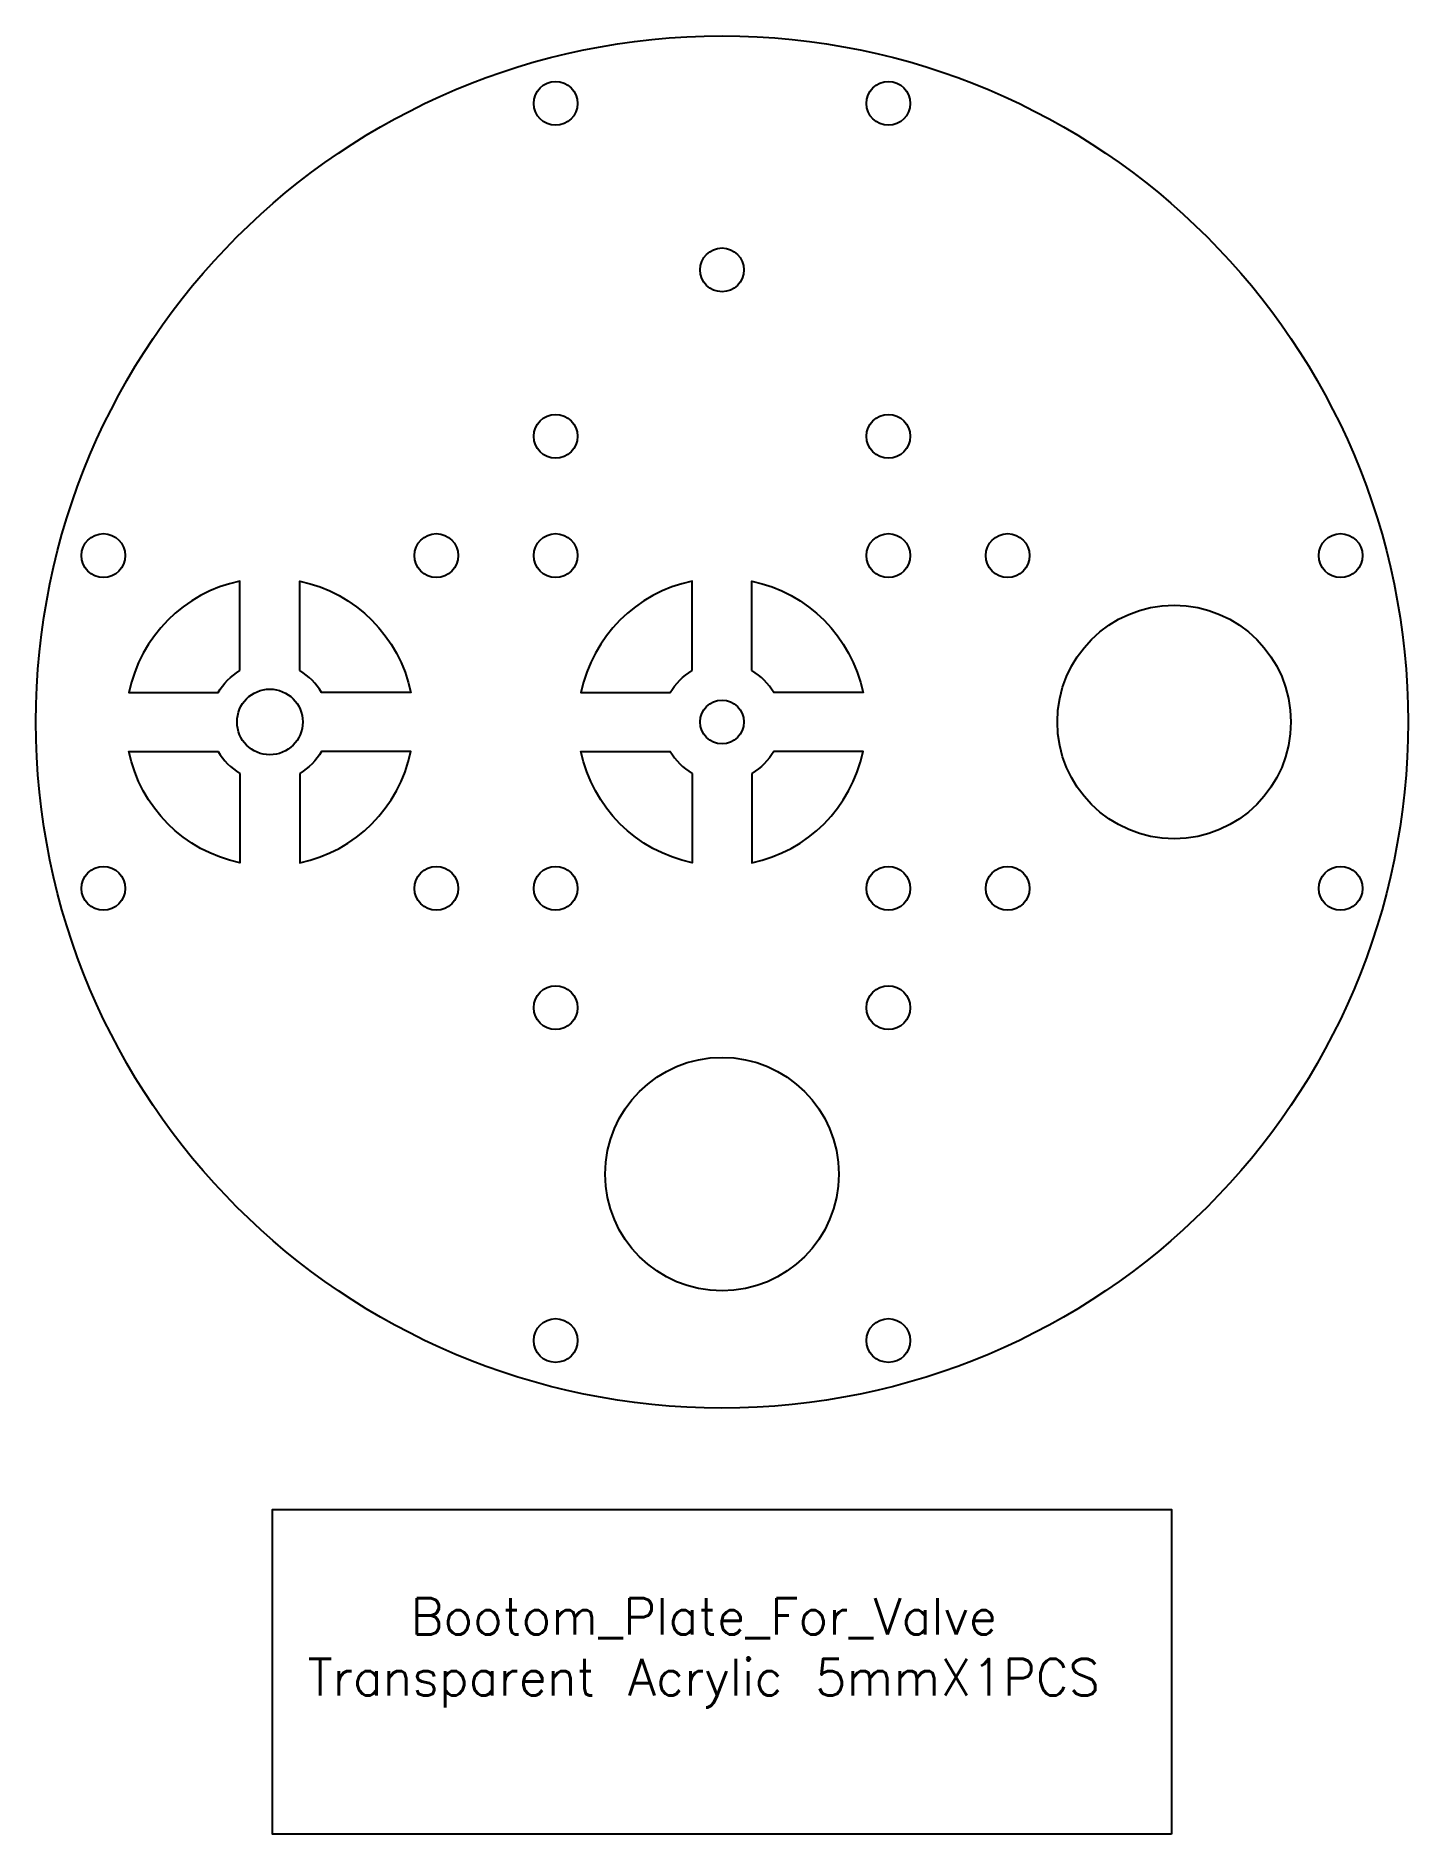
# Model space of a CAD drawing. Header units: millimetres. Extents: x -47 to 47, y -76 to 47.
import ezdxf

# ---------------------------------------------------------------- set-up
doc = ezdxf.new("R2010")
doc.units = ezdxf.units.MM
doc.styles.get("Standard").update_dxf_attribs({"font": 'txt.shx'})

msp = doc.modelspace()

# ---------------------------------------------------------------- linework, layer by layer
at = {"color": 2}
for points in [[(-33.027735, 3.518588), (-33.027733, 9.653771, 0.297141), (-40.636477, 2.019043), (-34.516869, 2.012867, -0.132252), (-33.027733, 3.51859)], [(-28.923798, 3.518588), (-28.923801, 9.653771, -0.297141), (-21.315057, 2.019043), (-27.434665, 2.012867, 0.132252), (-28.9238, 3.51859)], [(-2.051969, 3.518588), (-2.051966, 9.653771, 0.297141), (-9.66071, 2.019043), (-3.541102, 2.012867, -0.132252), (-2.051966, 3.51859)], [(2.051969, 3.518588), (2.051966, 9.653771, -0.297141), (9.66071, 2.019043), (3.541102, 2.012867, 0.132252), (2.051966, 3.51859)], [(-33.027735, -3.518588), (-33.027733, -9.653771, -0.297141), (-40.636477, -2.019043), (-34.516869, -2.012867, 0.132252), (-33.027733, -3.51859)], [(-28.923798, -3.518588), (-28.923801, -9.653771, 0.297141), (-21.315057, -2.019043), (-27.434665, -2.012867, -0.132252), (-28.9238, -3.51859)], [(-2.051969, -3.518588), (-2.051966, -9.653771, -0.297141), (-9.66071, -2.019043), (-3.541102, -2.012867, 0.132252), (-2.051966, -3.51859)], [(2.051969, -3.518588), (2.051966, -9.653771, 0.297141), (9.66071, -2.019043), (3.541102, -2.012867, -0.132252), (2.051966, -3.51859)]]:
    msp.add_lwpolyline(points, format="xyb", dxfattribs=at)
msp.add_lwpolyline([(30.803568, -76.187335), (-30.803575, -76.187335), (-30.803575, -53.955716), (30.803568, -53.955716)], close=True)
for centre, radius in [((0, 0), 47), ((-11.402135, 42.377825), 1.5), ((11.402058, 42.377902), 1.5), ((0, 30.975767), 1.5), ((-11.402058, 19.573631), 1.5), ((11.402135, 19.573708), 1.5), ((-42.377902, 11.402058), 1.5), ((-19.573708, 11.402135), 1.5), ((-11.402135, 11.402058), 1.5), ((11.402058, 11.402135), 1.5), ((19.573631, 11.402058), 1.5), ((42.377825, 11.402135), 1.5), ((30.975767, 0), 8), ((-30.975767, 0), 2.25), ((0, 0), 1.5), ((-42.377825, -11.402135), 1.5), ((-19.573631, -11.402058), 1.5), ((-11.402058, -11.402135), 1.5), ((11.402135, -11.402058), 1.5), ((19.573708, -11.402135), 1.5), ((42.377902, -11.402058), 1.5), ((-11.402135, -19.573708), 1.5), ((11.402058, -19.573631), 1.5), ((0, -30.975767), 8), ((-11.402058, -42.377902), 1.5), ((11.402135, -42.377825), 1.5)]:
    msp.add_circle(centre, radius, dxfattribs=at)

# ---------------------------------------------------------------- texts
at = {"insert": (-27.142861, -60.027144), "char_height": 2.5, "width": 51.785714, "attachment_point": 1}
msp.add_mtext('\\pxqc;Bootom_Plate_For_Valve\\PTransparent Acrylic 5mmX1PCS', dxfattribs=at)

doc.saveas('drawing.dxf')
